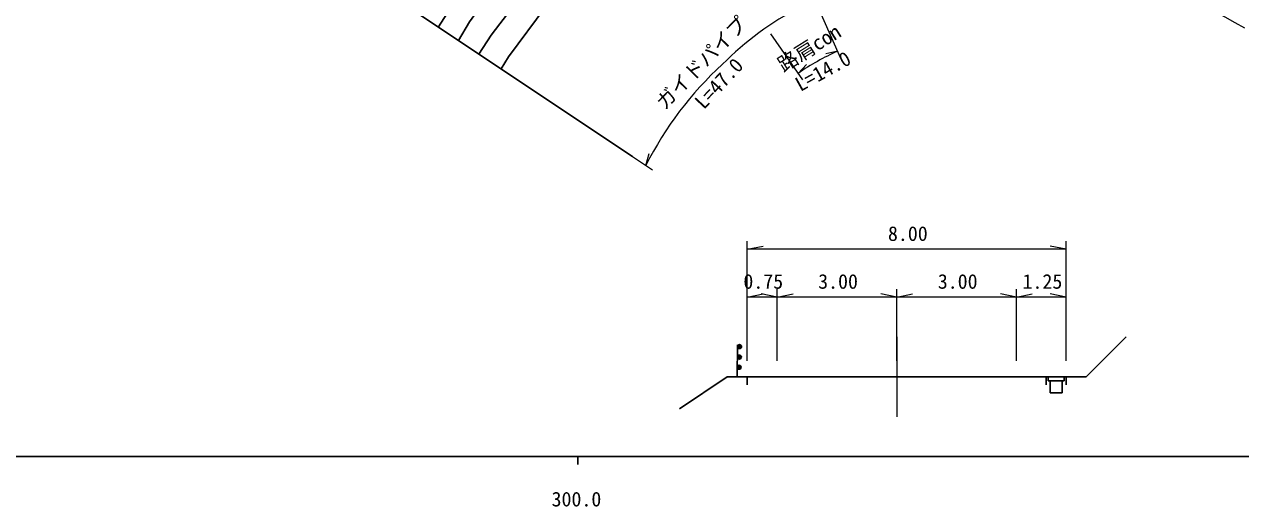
# Model space of a CAD drawing. Units: millimetres, scale not verified, with parts at other scales. Extents: x 40000 to 680000, y 20000 to 380000.
# Drawn here: x 298620 to 451127, y 198715 to 259216 of the extents above; entities that cross this region are included whole.
import ezdxf
from ezdxf.enums import TextEntityAlignment as Align

# ---------------------------------------------------------------- set-up
doc = ezdxf.new("R2010")
doc.units = ezdxf.units.MM
doc.header["$LTSCALE"] = 1000
doc.header["$PDMODE"] = 32
doc.header["$PDSIZE"] = 500
doc.linetypes.add('CHAIN', pattern=[18.5, 12, -1.5, 3.5, -1.5])
for name, color, linetype, lineweight in [('M-BGD', 7, 'Continuous', 25), ('M-BMK', 2, 'CHAIN', 13), ('M-BMK-OTRS', 5, 'Continuous', 25), ('M-STR-HTXT', 7, 'Continuous', 13), ('M-TTL-BAND', 7, 'Continuous', 25)]:
    doc.layers.add(name, color=color, linetype=linetype, lineweight=lineweight)
doc.styles.add('ＭＳ ゴシック', font='')
doc.styles.get('ＭＳ ゴシック').set_extended_font_data('MS Gothic')

msp = doc.modelspace()

# ---------------------------------------------------------------- linework, layer by layer
at = {"layer": 'M-BGD'}
for p, q in [((431750, 215000), (436750, 220000)), ((388000, 215000), (388050, 219000)), ((386750, 215000), (380750, 211000)), ((389250, 215000), (389250, 214000)), ((426750, 215000), (426750, 214000)), ((427000, 215000), (427000, 214500)), ((427000, 214500), (429000, 214500)), ((427250, 214500), (427250, 213000)), ((428750, 214500), (428750, 213000)), ((429000, 215000), (429000, 214500)), ((429250, 215000), (429250, 214000)), ((427250, 213000), (428750, 213000))]:
    msp.add_line(p, q, dxfattribs=at)
for points in [[(400727, 296865), (394210, 294857), (385528, 283493), (382830, 279049), (368777, 267881), (359338, 255130), (358419, 253624)], [(378969, 290994), (378868, 289242), (377119, 286412), (375237, 283877), (373310, 282133), (370450, 280494), (365754, 277374), (361207, 272710), (356513, 267238), (351986, 261121), (350529, 258888)], [(355626, 255488), (357151, 257841), (361800, 263939), (366285, 270006), (372081, 276332), (375320, 279673), (381975, 285918)], [(353052, 257205), (354442, 259510), (359058, 265939), (364118, 271731), (369767, 277804), (373021, 281133)], [(386750, 215000), (389250, 215000), (393000, 215000)], [(393000, 215000), (408000, 215000), (423000, 215000)], [(423000, 215000), (426750, 215000), (429250, 215000), (431750, 215000)]]:
    msp.add_lwpolyline(points, dxfattribs=at)
for centre, radius in [((388290, 218793), 250), ((388290, 218793), 200), ((388290, 218793), 150), ((388290, 218793), 100), ((388290, 218793), 50), ((388290, 218793), 20), ((388273, 217479), 250), ((388273, 217479), 200), ((388273, 217479), 150), ((388273, 217479), 100), ((388273, 217479), 50), ((388273, 217479), 20), ((388240, 216202), 250), ((388240, 216202), 200), ((388240, 216202), 150), ((388240, 216202), 100), ((388240, 216202), 50), ((388240, 216202), 20)]:
    msp.add_circle(centre, radius, dxfattribs=at)
for p in [(388290, 218793), (388273, 217479), (388240, 216202)]:
    msp.add_point(p, dxfattribs=at)
at = {"layer": 'M-BMK'}
msp.add_line((408000, 220000), (408000, 210000), dxfattribs=at)
at = {"layer": 'M-BMK-OTRS'}
msp.add_line((308342, 287032), (374892, 242635), dxfattribs=at)
at = {"layer": 'M-STR-HTXT'}
for p, q in [((401012, 254938), (392049, 275030)), ((396210, 252243), (392237, 258006)), ((400605, 255852), (399113, 255515)), ((395642, 253066), (396707, 254164)), ((374892, 242635), (377388, 240970)), ((376556, 241525), (376960, 243000)), ((389250, 217000), (389250, 232000)), ((429250, 217000), (429250, 232000)), ((389250, 231000), (391250, 231400)), ((429250, 231000), (389250, 231000)), ((429250, 231000), (427250, 231400)), ((393000, 217000), (393000, 226000)), ((408000, 217000), (408000, 226000)), ((423000, 217000), (423000, 226000)), ((389250, 225000), (391250, 225400)), ((393000, 225000), (389250, 225000)), ((393000, 225000), (391000, 225400)), ((393000, 225000), (395000, 225400)), ((408000, 225000), (393000, 225000)), ((408000, 225000), (406000, 225400)), ((408000, 225000), (410000, 225400)), ((423000, 225000), (408000, 225000)), ((423000, 225000), (421000, 225400)), ((423000, 225000), (425000, 225400)), ((429250, 225000), (423000, 225000)), ((429250, 225000), (427250, 225400))]:
    msp.add_line(p, q, dxfattribs=at)
msp.add_lwpolyline([(451653, 258727), (450418, 259415), (449181, 260103), (447944, 260787), (446704, 261468), (445461, 262143), (444215, 262811), (442964, 263472), (441709, 264123), (440447, 264763), (439180, 265390), (437906, 266004), (436624, 266603), (435335, 267185), (434038, 267749), (432733, 268293), (431418, 268815), (430095, 269315), (428763, 269791), (427422, 270240), (426072, 270662), (424861, 271013)], dxfattribs=at)
for centre, radius, start, end in [((413234, 227541), 38000, 117.19233, 135.44706), ((413234, 227541), 31000, 114.0419, 124.57491), ((415532, 221980), 43602, 132.35672, 153.36865)]:
    msp.add_arc(centre, radius, start, end, dxfattribs=at)
at = {"layer": 'M-TTL-BAND'}
for p, q in [((40000, 205000), (579000, 205000)), ((368000, 205000), (368000, 204000))]:
    msp.add_line(p, q, dxfattribs=at)

# ---------------------------------------------------------------- texts
at = {"layer": 'M-STR-HTXT', "style": 'ＭＳ ゴシック'}
for s, rotation, p in [('ガイドパイプ', 45.701, (384542, 253359)), ('路肩con', 32.021, (397794, 254997))]:
    msp.add_text(s, height=1833, rotation=rotation, dxfattribs=at).set_placement(p, align=Align.BOTTOM_CENTER)
for s, rotation, p in [('L=47.0', 47.061, (385027, 252430)), ('L=14.0', 28.977, (398302, 254136))]:
    msp.add_text(s, height=1833, rotation=rotation, dxfattribs=at).set_placement(p, align=Align.TOP_CENTER)
for s, p in [('8.00', (409395, 231500)), ('0.75', (391270, 225500)), ('3.00', (400645, 225500)), ('3.00', (415645, 225500)), ('1.25', (426270, 225500))]:
    msp.add_text(s, height=1833, dxfattribs=at).set_placement(p, align=Align.BOTTOM_CENTER)
at = {"layer": 'M-TTL-BAND', "style": 'ＭＳ ゴシック'}
msp.add_text('300.0', height=1833, dxfattribs=at).set_placement((367844, 198195), align=Align.BOTTOM_CENTER)

doc.saveas('drawing.dxf')
